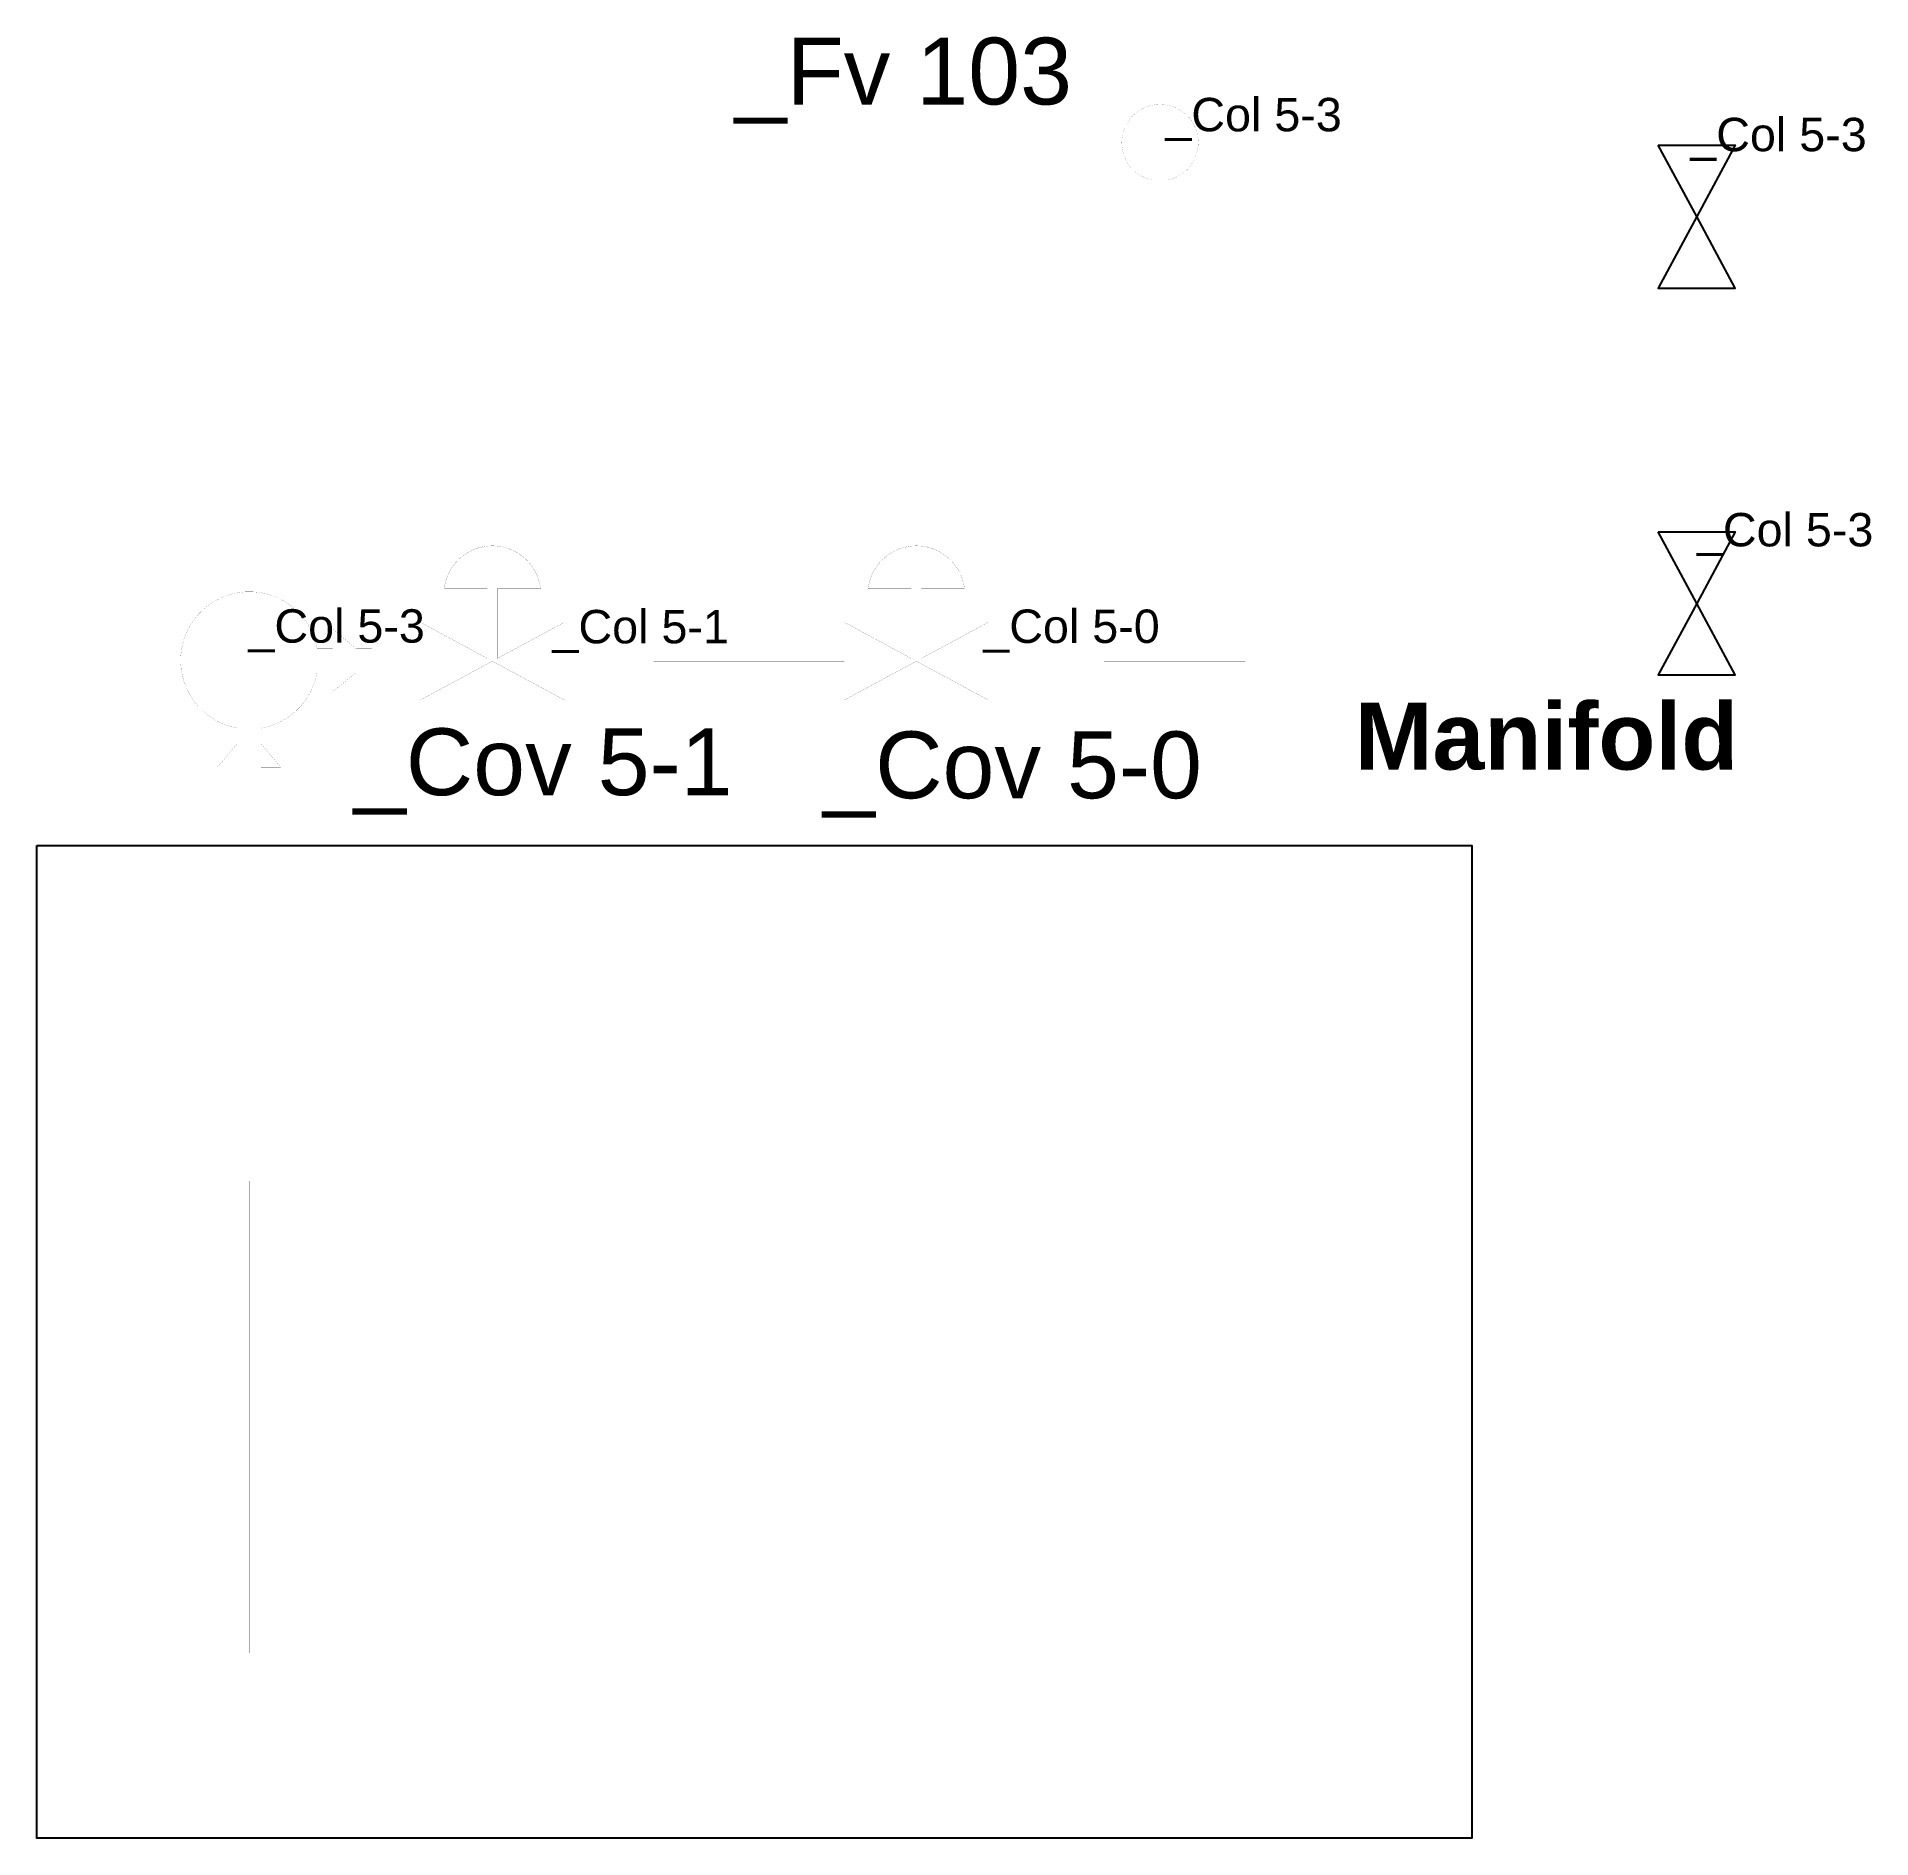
# Model space of a CAD drawing. Extents: x 75600 to 81091, y 590 to 5982.
import ezdxf

# ---------------------------------------------------------------- set-up
doc = ezdxf.new("R2010")
doc.units = 0
doc.header["$MEASUREMENT"] = 0
for name, color, linetype in [('Omriss tanker', 20, 'CONTINUOUS'), ('Suction PS', 131, 'CONTINUOUS'), ('Symboler', 42, 'CONTINUOUS'), ('TEKST', 7, 'CONTINUOUS')]:
    doc.layers.add(name, color=color, linetype=linetype)
doc.styles.add('ARIAL', font='ARIAL.TTF', dxfattribs={"height": 12})
doc.styles.add('ARIAL BOLD', font='ARIALBD.TTF')

msp = doc.modelspace()

# ---------------------------------------------------------------- linework, layer by layer
at = {"layer": 'Omriss tanker', "linetype": 'Continuous'}
msp.add_lwpolyline([(75600.1, 3561.6), (79895.6, 3561.6), (79895.6, 590), (75600.1, 590)], close=True, dxfattribs=at)
at = {"layer": 'Suction PS', "linetype": 'Continuous', "const_width": 0.3}
for points in [[(77179.2, 4113.1), (77773.6, 4113.1), (77773.6, 4856.9), (78962.2, 4856.9), (78962.2, 5251.9), (78962.2, 4856.9), (80568.2, 4856.9), (80568.2, 5229.4), (80568.2, 4500.3), (80568.2, 4856.9), (77773.6, 4856.9), (77773.6, 4113.1), (78017.5, 4113.1), (77773.6, 4113.1)], [(76603, 4114.7), (76748.8, 4114.7)], [(78447.9, 4113.1), (79217.5, 4113.1), (79217.5, 3071.5), (79217.5, 4113.1)], [(76236.1, 3644.9), (76235.9, 1144.5), (75835.9, 744.5), (76235.9, 1144.5), (76635.9, 744.5), (76235.9, 1144.5)]]:
    msp.add_lwpolyline(points, close=True, dxfattribs=at)
at = {"layer": 'Symboler', "linetype": 'Continuous'}
for points, const_width in [([(78939.1, 5255.8), (78985.2, 5255.8), (78985.2, 5553.1, 9.824838), (78939.1, 5553.1)], 0.21), ([(76603, 4079.4), (76603, 4150), (76556.6, 4150), (76485.8, 4209.1), (76485.8, 4150), (76439.4, 4150, 1.926208), (76200.9, 3912.6), (76200.9, 3867.2), (76141.7, 3796.4), (76200.9, 3796.4), (76200.9, 3644.9), (76271.4, 3644.9), (76271.4, 3795.8), (76329.9, 3795.8), (76271.4, 3866.7), (76271.4, 3912.4, 0.315826), (76439.4, 4079.4), (76485.2, 4079.4), (76485.2, 4020.9), (76556.1, 4079.4)], 0.3)]:
    msp.add_lwpolyline(points, format="xyb", close=True, dxfattribs=dict(at, const_width=const_width))
at = {"layer": 'Symboler', "color": 42, "linetype": 'Continuous'}
for points in [[(80452.7, 5657.7), (80683.8, 5657.7), (80568.2, 5443.6), (80452.7, 5229.4), (80683.8, 5229.4), (80568.2, 5443.6)], [(80452.7, 4500.3), (80683.8, 4500.3), (80568.2, 4286.1), (80452.7, 4072), (80683.8, 4072), (80568.2, 4286.1)]]:
    msp.add_lwpolyline(points, close=True, dxfattribs=at)
for points in [[(76948.9, 4121.3, 0.402, 0.402, 0), (76948.9, 4330.7, 0.402, 0.402, 0), (76819.8, 4330.7, 0.402, 0.402, -0.884677), (77108.2, 4330.7, 0.402, 0.402, 0), (76979.1, 4330.7, 0.402, 0.402, 0), (76979.1, 4121.3, 0.402, 0.402, 0), (77179.2, 4229.3, 0, 0, 0), (77179.2, 3997, 0.402, 0.402, 0), (76964, 4113.1, 0.402, 0.402, 0), (76748.8, 3997, 0, 0, 0), (76748.8, 4229.3, 0.402, 0.402, 0)], [(78217.6, 4121.3, 0.402, 0.402, 0), (78217.6, 4330.7, 0.402, 0.402, 0), (78088.5, 4330.7, 0.402, 0.402, -0.884677), (78376.9, 4330.7, 0.402, 0.402, 0), (78247.8, 4330.7, 0.402, 0.402, 0), (78247.8, 4121.3, 0.402, 0.402, 0), (78447.9, 4229.3, 0, 0, 0), (78447.9, 3997, 0.402, 0.402, 0), (78232.7, 4113.1, 0.402, 0.402, 0), (78017.5, 3997, 0, 0, 0), (78017.5, 4229.3, 0.402, 0.402, 0)]]:
    msp.add_lwpolyline(points, format="xyseb", close=True, dxfattribs=at)

# ---------------------------------------------------------------- texts
at = {"layer": 'Omriss tanker', "linetype": 'Continuous', "insert": (79544.6, 3988.6), "char_height": 200, "width": 1441.283, "attachment_point": 1, "style": 'ARIAL BOLD'}
msp.add_mtext('Manifold', dxfattribs=at)
at = {"layer": 'TEKST', "linetype": 'Continuous', "style": 'ARIAL'}
for s, height, p in [('_Fv 103', 200, (77689.3, 5779.1)), ('_Col 5-3', 100, (78978.1, 5698.9)), ('_Col 5-3', 100, (80549.1, 5639.3)), ('_Col 5-3', 100, (80569, 4456.6)), ('_Col 5-3', 100, (76233.9, 4168.4)), ('_Col 5-1', 100, (77143.9, 4166.4)), ('_Col 5-0', 100, (78433.2, 4167.6)), ('_Cov 5-1', 200, (76549.4, 3711.9)), ('_Cov 5-0', 200, (77954, 3702.7))]:
    msp.add_text(s, height=height, dxfattribs=at).set_placement(p)

doc.saveas('drawing.dxf')
